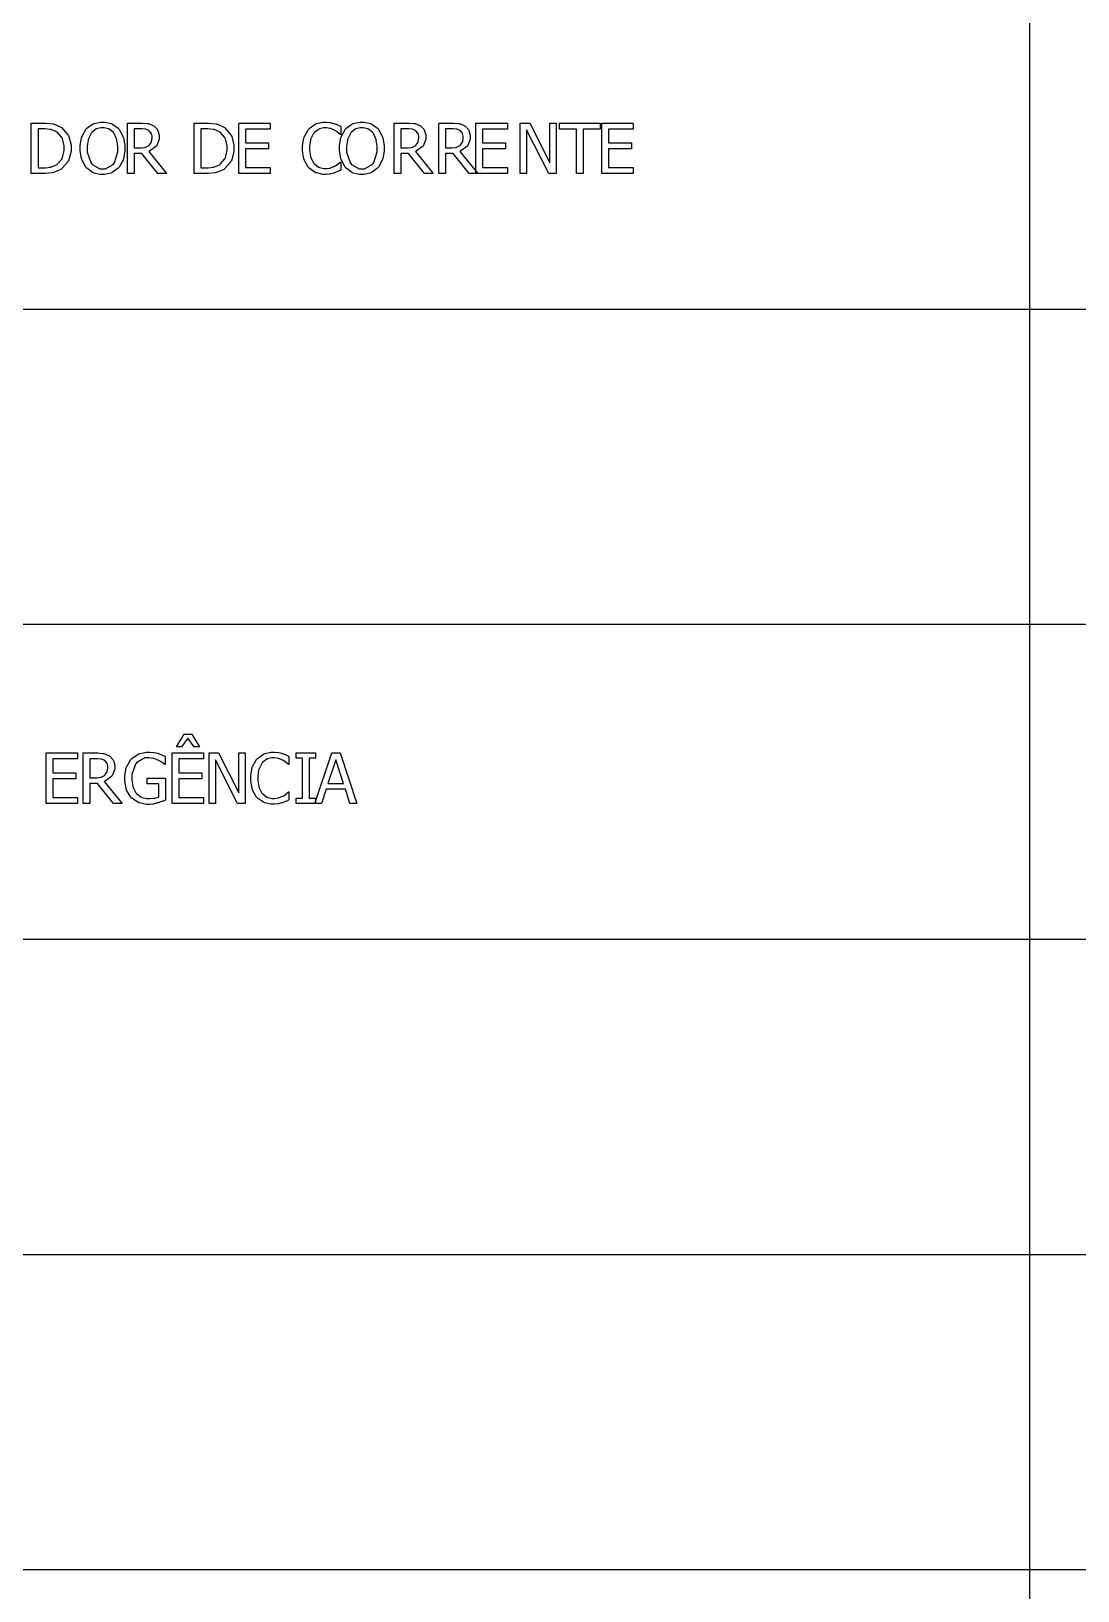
# Model space of a CAD drawing. Header units: millimetres. Extents: x 1974 to 2099, y 1386 to 1555.
# Drawn here: x 2080.63 to 2084.14, y 1481.35 to 1486.58 of the extents above; entities that cross this region are included whole.
import ezdxf

# ---------------------------------------------------------------- set-up
doc = ezdxf.new("R2010")
doc.units = ezdxf.units.MM
doc.layers.add('TEXTO', color=4, linetype='Continuous')

msp = doc.modelspace()

# ---------------------------------------------------------------- linework, layer by layer
at = {"layer": 'TEXTO', "color": 0}
for p, q in [((2083.9733, 1489.868), (2083.9733, 1472.9723)), ((2080.6268, 1486.0997), (2080.6268, 1486.2686)), ((2080.6268, 1486.2686), (2080.6653, 1486.2686)), ((2080.6665, 1486.2493), (2080.6494, 1486.2493)), ((2080.6494, 1486.2493), (2080.6494, 1486.119)), ((2080.6653, 1486.2686), (2080.6746, 1486.2686)), ((2080.6724, 1486.2493), (2080.6665, 1486.2493)), ((2080.6901, 1486.2473), (2080.6724, 1486.2493)), ((2080.6746, 1486.2686), (2080.7004, 1486.2657)), ((2080.6919, 1486.247), (2080.6901, 1486.2473)), ((2080.6935, 1486.2466), (2080.6919, 1486.247)), ((2080.7096, 1486.2401), (2080.6935, 1486.2466)), ((2080.7004, 1486.2657), (2080.7027, 1486.265)), ((2080.7027, 1486.265), (2080.705, 1486.2645)), ((2080.705, 1486.2645), (2080.7241, 1486.2563)), ((2080.711, 1486.2391), (2080.7096, 1486.2401)), ((2080.7131, 1486.2378), (2080.711, 1486.2391)), ((2080.7291, 1486.22), (2080.7131, 1486.2378)), ((2080.7241, 1486.2563), (2080.7258, 1486.2552)), ((2080.7258, 1486.2552), (2080.7285, 1486.2535)), ((2080.7285, 1486.2535), (2080.7495, 1486.2296)), ((2080.7495, 1486.2296), (2080.751, 1486.2266)), ((2080.7971, 1486.2243), (2080.8097, 1486.2473)), ((2080.8097, 1486.2473), (2080.8113, 1486.2492)), ((2080.8113, 1486.2492), (2080.8128, 1486.2511)), ((2080.8128, 1486.2511), (2080.8325, 1486.2653)), ((2080.827, 1486.2339), (2080.8185, 1486.2158)), ((2080.8282, 1486.2352), (2080.827, 1486.2339)), ((2080.8293, 1486.2368), (2080.8282, 1486.2352)), ((2080.8428, 1486.2478), (2080.8293, 1486.2368)), ((2080.8325, 1486.2653), (2080.8349, 1486.2663)), ((2080.8349, 1486.2663), (2080.8371, 1486.2673)), ((2080.8371, 1486.2673), (2080.8585, 1486.2721)), ((2080.8444, 1486.2485), (2080.8428, 1486.2478)), ((2080.8459, 1486.2493), (2080.8444, 1486.2485)), ((2080.8604, 1486.2528), (2080.8459, 1486.2493)), ((2080.8585, 1486.2721), (2080.8656, 1486.2721)), ((2080.8657, 1486.2528), (2080.8604, 1486.2528)), ((2080.8656, 1486.2721), (2080.8734, 1486.2721)), ((2080.8706, 1486.2528), (2080.8657, 1486.2528)), ((2080.8854, 1486.2492), (2080.8706, 1486.2528)), ((2080.8734, 1486.2721), (2080.8944, 1486.2673)), ((2080.887, 1486.2484), (2080.8854, 1486.2492)), ((2080.8886, 1486.2478), (2080.887, 1486.2484)), ((2080.902, 1486.2367), (2080.8886, 1486.2478)), ((2080.8944, 1486.2673), (2080.8968, 1486.2662)), ((2080.8968, 1486.2662), (2080.899, 1486.2652)), ((2080.899, 1486.2652), (2080.9184, 1486.2511)), ((2080.9032, 1486.2352), (2080.902, 1486.2367)), ((2080.9042, 1486.2339), (2080.9032, 1486.2352)), ((2080.9127, 1486.216), (2080.9042, 1486.2339)), ((2080.9184, 1486.2511), (2080.9201, 1486.2492)), ((2080.9201, 1486.2492), (2080.9216, 1486.2473)), ((2080.9201, 1486.2492), (2080.9201, 1486.2492)), ((2080.9216, 1486.2473), (2080.9341, 1486.2245)), ((2080.9497, 1486.0997), (2080.9497, 1486.2686)), ((2080.9497, 1486.2686), (2080.9933, 1486.2686)), ((2080.9945, 1486.2493), (2080.9721, 1486.2493)), ((2080.9721, 1486.2493), (2080.9721, 1486.1855)), ((2080.9933, 1486.2686), (2080.9993, 1486.2686)), ((2080.9981, 1486.2493), (2080.9945, 1486.2493)), ((2081.0091, 1486.2483), (2080.9981, 1486.2493)), ((2080.9993, 1486.2686), (2081.016, 1486.2673)), ((2081.0102, 1486.2481), (2081.0091, 1486.2483)), ((2081.0112, 1486.2478), (2081.0102, 1486.2481)), ((2081.0204, 1486.2442), (2081.0112, 1486.2478)), ((2081.016, 1486.2673), (2081.0176, 1486.2671)), ((2081.0176, 1486.2671), (2081.0192, 1486.2668)), ((2081.0192, 1486.2668), (2081.0347, 1486.2607)), ((2081.0213, 1486.2435), (2081.0204, 1486.2442)), ((2081.0222, 1486.243), (2081.0213, 1486.2435)), ((2081.0289, 1486.2352), (2081.0222, 1486.243)), ((2081.0294, 1486.2342), (2081.0289, 1486.2352)), ((2081.0297, 1486.2333), (2081.0294, 1486.2342)), ((2081.032, 1486.2243), (2081.0297, 1486.2333)), ((2081.0347, 1486.2607), (2081.0363, 1486.2597)), ((2081.0363, 1486.2597), (2081.0377, 1486.2588)), ((2081.0377, 1486.2588), (2081.0494, 1486.2466)), ((2081.0494, 1486.2466), (2081.0503, 1486.245)), ((2081.0503, 1486.245), (2081.0511, 1486.2435)), ((2081.0511, 1486.2435), (2081.0554, 1486.2281)), ((2081.1732, 1486.0997), (2081.1732, 1486.2686)), ((2081.1732, 1486.2686), (2081.2117, 1486.2686)), ((2081.2128, 1486.2493), (2081.1957, 1486.2493)), ((2081.1957, 1486.2493), (2081.1957, 1486.119)), ((2081.2117, 1486.2686), (2081.2209, 1486.2686)), ((2081.2188, 1486.2493), (2081.2128, 1486.2493)), ((2081.2365, 1486.2473), (2081.2188, 1486.2493)), ((2081.2209, 1486.2686), (2081.2466, 1486.2657)), ((2081.2383, 1486.247), (2081.2365, 1486.2473)), ((2081.2399, 1486.2466), (2081.2383, 1486.247)), ((2081.2558, 1486.2401), (2081.2399, 1486.2466)), ((2081.2466, 1486.2657), (2081.249, 1486.265)), ((2081.249, 1486.265), (2081.2512, 1486.2645)), ((2081.2512, 1486.2645), (2081.2704, 1486.2563)), ((2081.2573, 1486.2391), (2081.2558, 1486.2401)), ((2081.2595, 1486.2378), (2081.2573, 1486.2391)), ((2081.2754, 1486.22), (2081.2595, 1486.2378)), ((2081.2704, 1486.2563), (2081.2721, 1486.2552)), ((2081.2721, 1486.2552), (2081.2748, 1486.2535)), ((2081.2748, 1486.2535), (2081.2958, 1486.2296)), ((2081.2958, 1486.2296), (2081.2974, 1486.2266)), ((2081.3222, 1486.0997), (2081.3222, 1486.2686)), ((2081.3222, 1486.2686), (2081.4279, 1486.2686)), ((2081.4279, 1486.2486), (2081.3448, 1486.2486)), ((2081.3448, 1486.2486), (2081.3448, 1486.2024)), ((2081.4279, 1486.2686), (2081.4279, 1486.2486)), ((2081.5423, 1486.2236), (2081.5554, 1486.2465)), ((2081.5554, 1486.2465), (2081.5571, 1486.2484)), ((2081.5571, 1486.2484), (2081.5588, 1486.2504)), ((2081.5588, 1486.2504), (2081.5788, 1486.2647)), ((2081.5732, 1486.2337), (2081.564, 1486.2157)), ((2081.5745, 1486.235), (2081.5732, 1486.2337)), ((2081.5757, 1486.2365), (2081.5745, 1486.235)), ((2081.5897, 1486.2475), (2081.5757, 1486.2365)), ((2081.5788, 1486.2647), (2081.5811, 1486.2657)), ((2081.5811, 1486.2657), (2081.5833, 1486.2668)), ((2081.5833, 1486.2668), (2081.6048, 1486.2717)), ((2081.5914, 1486.2481), (2081.5897, 1486.2475)), ((2081.5929, 1486.2489), (2081.5914, 1486.2481)), ((2081.6067, 1486.2525), (2081.5929, 1486.2489)), ((2081.6048, 1486.2717), (2081.612, 1486.2717)), ((2081.6119, 1486.2525), (2081.6067, 1486.2525)), ((2081.616, 1486.2525), (2081.6119, 1486.2525)), ((2081.612, 1486.2717), (2081.616, 1486.2717)), ((2081.616, 1486.2717), (2081.6267, 1486.2707)), ((2081.6281, 1486.2507), (2081.616, 1486.2525)), ((2081.6267, 1486.2707), (2081.6279, 1486.2704)), ((2081.6279, 1486.2704), (2081.6291, 1486.2702)), ((2081.6294, 1486.2502), (2081.6281, 1486.2507)), ((2081.6291, 1486.2702), (2081.6407, 1486.2676)), ((2081.6307, 1486.2499), (2081.6294, 1486.2502)), ((2081.6424, 1486.245), (2081.6307, 1486.2499)), ((2081.6407, 1486.2676), (2081.6417, 1486.2673)), ((2081.6417, 1486.2673), (2081.6426, 1486.2671)), ((2081.6435, 1486.2445), (2081.6424, 1486.245)), ((2081.6426, 1486.2671), (2081.652, 1486.2635)), ((2081.6445, 1486.2439), (2081.6435, 1486.2445)), ((2081.654, 1486.2376), (2081.6445, 1486.2439)), ((2081.652, 1486.2635), (2081.653, 1486.263)), ((2081.653, 1486.263), (2081.6538, 1486.2626)), ((2081.6538, 1486.2626), (2081.6633, 1486.2579)), ((2081.6548, 1486.2369), (2081.654, 1486.2376)), ((2081.6556, 1486.2363), (2081.6548, 1486.2369)), ((2081.6619, 1486.2307), (2081.6556, 1486.2363)), ((2081.6624, 1486.2303), (2081.6619, 1486.2307)), ((2081.6643, 1486.2303), (2081.6624, 1486.2303)), ((2081.6633, 1486.2579), (2081.6643, 1486.2573)), ((2081.6643, 1486.2573), (2081.6643, 1486.2303)), ((2081.6664, 1486.2243), (2081.679, 1486.2473)), ((2081.679, 1486.2473), (2081.6807, 1486.2492)), ((2081.6807, 1486.2492), (2081.6822, 1486.2511)), ((2081.6822, 1486.2511), (2081.7018, 1486.2653)), ((2081.6964, 1486.2339), (2081.6878, 1486.2158)), ((2081.6975, 1486.2352), (2081.6964, 1486.2339)), ((2081.6987, 1486.2368), (2081.6975, 1486.2352)), ((2081.7122, 1486.2478), (2081.6987, 1486.2368)), ((2081.7018, 1486.2653), (2081.7041, 1486.2663)), ((2081.7041, 1486.2663), (2081.7064, 1486.2673)), ((2081.7064, 1486.2673), (2081.7278, 1486.2721)), ((2081.7137, 1486.2485), (2081.7122, 1486.2478)), ((2081.7152, 1486.2493), (2081.7137, 1486.2485)), ((2081.7297, 1486.2528), (2081.7152, 1486.2493)), ((2081.7278, 1486.2721), (2081.7349, 1486.2721)), ((2081.7351, 1486.2528), (2081.7297, 1486.2528)), ((2081.7349, 1486.2721), (2081.7427, 1486.2721)), ((2081.7399, 1486.2528), (2081.7351, 1486.2528)), ((2081.7546, 1486.2492), (2081.7399, 1486.2528)), ((2081.7427, 1486.2721), (2081.7637, 1486.2673)), ((2081.7563, 1486.2484), (2081.7546, 1486.2492)), ((2081.7578, 1486.2478), (2081.7563, 1486.2484)), ((2081.7713, 1486.2367), (2081.7578, 1486.2478)), ((2081.7637, 1486.2673), (2081.766, 1486.2662)), ((2081.766, 1486.2662), (2081.7682, 1486.2652)), ((2081.7682, 1486.2652), (2081.7877, 1486.2511)), ((2081.7725, 1486.2352), (2081.7713, 1486.2367)), ((2081.7736, 1486.2339), (2081.7725, 1486.2352)), ((2081.782, 1486.216), (2081.7736, 1486.2339)), ((2081.7877, 1486.2511), (2081.7894, 1486.2492)), ((2081.7894, 1486.2492), (2081.791, 1486.2473)), ((2081.7894, 1486.2492), (2081.7894, 1486.2492)), ((2081.791, 1486.2473), (2081.8034, 1486.2245)), ((2081.8437, 1486.0997), (2081.8437, 1486.2686)), ((2081.8437, 1486.2686), (2081.8873, 1486.2686)), ((2081.8884, 1486.2493), (2081.8662, 1486.2493)), ((2081.8662, 1486.2493), (2081.8662, 1486.1855)), ((2081.8873, 1486.2686), (2081.8933, 1486.2686)), ((2081.8921, 1486.2493), (2081.8884, 1486.2493)), ((2081.9032, 1486.2483), (2081.8921, 1486.2493)), ((2081.8933, 1486.2686), (2081.9099, 1486.2673)), ((2081.9042, 1486.2481), (2081.9032, 1486.2483)), ((2081.9052, 1486.2478), (2081.9042, 1486.2481)), ((2081.9145, 1486.2442), (2081.9052, 1486.2478)), ((2081.9099, 1486.2673), (2081.9116, 1486.2671)), ((2081.9116, 1486.2671), (2081.9133, 1486.2668)), ((2081.9133, 1486.2668), (2081.9288, 1486.2607)), ((2081.9153, 1486.2435), (2081.9145, 1486.2442)), ((2081.9161, 1486.243), (2081.9153, 1486.2435)), ((2081.9229, 1486.2352), (2081.9161, 1486.243)), ((2081.9234, 1486.2342), (2081.9229, 1486.2352)), ((2081.9237, 1486.2333), (2081.9234, 1486.2342)), ((2081.926, 1486.2243), (2081.9237, 1486.2333)), ((2081.9288, 1486.2607), (2081.9304, 1486.2597)), ((2081.9304, 1486.2597), (2081.9318, 1486.2588)), ((2081.9318, 1486.2588), (2081.9435, 1486.2466)), ((2081.9435, 1486.2466), (2081.9443, 1486.245)), ((2081.9443, 1486.245), (2081.9451, 1486.2435)), ((2081.9451, 1486.2435), (2081.9494, 1486.2281)), ((2081.9927, 1486.0997), (2081.9927, 1486.2686)), ((2081.9927, 1486.2686), (2082.0362, 1486.2686)), ((2082.0374, 1486.2493), (2082.0153, 1486.2493)), ((2082.0153, 1486.2493), (2082.0153, 1486.1855)), ((2082.0362, 1486.2686), (2082.0423, 1486.2686)), ((2082.041, 1486.2493), (2082.0374, 1486.2493)), ((2082.0521, 1486.2483), (2082.041, 1486.2493)), ((2082.0423, 1486.2686), (2082.059, 1486.2673)), ((2082.0531, 1486.2481), (2082.0521, 1486.2483)), ((2082.0542, 1486.2478), (2082.0531, 1486.2481)), ((2082.0634, 1486.2442), (2082.0542, 1486.2478)), ((2082.059, 1486.2673), (2082.0606, 1486.2671)), ((2082.0606, 1486.2671), (2082.0622, 1486.2668)), ((2082.0622, 1486.2668), (2082.0777, 1486.2607)), ((2082.0643, 1486.2435), (2082.0634, 1486.2442)), ((2082.0652, 1486.243), (2082.0643, 1486.2435)), ((2082.0719, 1486.2352), (2082.0652, 1486.243)), ((2082.0724, 1486.2342), (2082.0719, 1486.2352)), ((2082.0728, 1486.2333), (2082.0724, 1486.2342)), ((2082.075, 1486.2243), (2082.0728, 1486.2333)), ((2082.0777, 1486.2607), (2082.0793, 1486.2597)), ((2082.0793, 1486.2597), (2082.0807, 1486.2588)), ((2082.0807, 1486.2588), (2082.0924, 1486.2466)), ((2082.0924, 1486.2466), (2082.0933, 1486.245)), ((2082.0933, 1486.245), (2082.0941, 1486.2435)), ((2082.0941, 1486.2435), (2082.0985, 1486.2281)), ((2082.117, 1486.0997), (2082.117, 1486.2686)), ((2082.117, 1486.2686), (2082.2227, 1486.2686)), ((2082.2227, 1486.2486), (2082.1395, 1486.2486)), ((2082.1395, 1486.2486), (2082.1395, 1486.2024)), ((2082.2227, 1486.2686), (2082.2227, 1486.2486)), ((2082.2659, 1486.0997), (2082.2659, 1486.2686)), ((2082.2659, 1486.2686), (2082.2979, 1486.2686)), ((2082.3616, 1486.0997), (2082.2869, 1486.2454)), ((2082.2869, 1486.2454), (2082.2869, 1486.0997)), ((2082.2979, 1486.2686), (2082.3657, 1486.1349)), ((2082.3657, 1486.1349), (2082.3657, 1486.2686)), ((2082.3657, 1486.2686), (2082.3867, 1486.2686)), ((2082.3867, 1486.2686), (2082.3867, 1486.0997)), ((2082.3867, 1486.2686), (2082.3867, 1486.2686)), ((2082.3977, 1486.2486), (2082.3977, 1486.2686)), ((2082.3977, 1486.2686), (2082.5337, 1486.2686)), ((2082.4544, 1486.2486), (2082.3977, 1486.2486)), ((2082.4544, 1486.0997), (2082.4544, 1486.2486)), ((2082.5337, 1486.2486), (2082.4769, 1486.2486)), ((2082.4769, 1486.2486), (2082.4769, 1486.0997)), ((2082.5337, 1486.2686), (2082.5337, 1486.2486)), ((2082.5392, 1486.0997), (2082.5392, 1486.2686)), ((2082.5392, 1486.2686), (2082.6449, 1486.2686)), ((2082.6449, 1486.2486), (2082.5617, 1486.2486)), ((2082.5617, 1486.2486), (2082.5617, 1486.2024)), ((2082.6449, 1486.2686), (2082.6449, 1486.2486)), ((2080.7302, 1486.2177), (2080.7291, 1486.22)), ((2080.7312, 1486.2155), (2080.7302, 1486.2177)), ((2080.7367, 1486.1926), (2080.7312, 1486.2155)), ((2080.7367, 1486.1843), (2080.7367, 1486.1926)), ((2080.7367, 1486.1767), (2080.7367, 1486.1843)), ((2080.7367, 1486.1843), (2080.7367, 1486.1843)), ((2080.751, 1486.2266), (2080.7525, 1486.2237)), ((2080.7525, 1486.2237), (2080.7601, 1486.194)), ((2080.7601, 1486.194), (2080.7601, 1486.184)), ((2080.7601, 1486.184), (2080.7601, 1486.1736)), ((2080.7601, 1486.184), (2080.7601, 1486.184)), ((2080.791, 1486.1935), (2080.7954, 1486.219)), ((2080.791, 1486.1841), (2080.791, 1486.1935)), ((2080.791, 1486.1756), (2080.791, 1486.1841)), ((2080.7954, 1486.219), (2080.7963, 1486.2216)), ((2080.7963, 1486.2216), (2080.7971, 1486.2243)), ((2080.8173, 1486.2114), (2080.8144, 1486.191)), ((2080.8144, 1486.191), (2080.8144, 1486.1841)), ((2080.8144, 1486.1841), (2080.8144, 1486.1714)), ((2080.818, 1486.2136), (2080.8173, 1486.2114)), ((2080.8185, 1486.2158), (2080.818, 1486.2136)), ((2080.9134, 1486.2138), (2080.9127, 1486.216)), ((2080.9139, 1486.2117), (2080.9134, 1486.2138)), ((2080.917, 1486.1916), (2080.9139, 1486.2117)), ((2080.917, 1486.1841), (2080.917, 1486.1916)), ((2080.917, 1486.1722), (2080.917, 1486.1841)), ((2080.917, 1486.1841), (2080.917, 1486.1841)), ((2080.9341, 1486.2245), (2080.9351, 1486.2217)), ((2080.9351, 1486.2217), (2080.936, 1486.219)), ((2080.936, 1486.219), (2080.9404, 1486.1929)), ((2080.9404, 1486.1929), (2080.9404, 1486.1841)), ((2080.9404, 1486.1841), (2080.9404, 1486.1749)), ((2080.9721, 1486.1855), (2080.9919, 1486.1855)), ((2080.9919, 1486.1855), (2080.9962, 1486.1855)), ((2080.9962, 1486.1855), (2081.0079, 1486.187)), ((2081.0079, 1486.187), (2081.0093, 1486.1873)), ((2081.0093, 1486.1873), (2081.0106, 1486.1876)), ((2081.0106, 1486.1876), (2081.0214, 1486.1934)), ((2081.0214, 1486.1934), (2081.0224, 1486.1943)), ((2081.0224, 1486.1943), (2081.0231, 1486.1952)), ((2081.0444, 1486.1896), (2081.023, 1486.1743)), ((2081.0231, 1486.1952), (2081.0293, 1486.2046)), ((2081.0293, 1486.2046), (2081.0297, 1486.2057)), ((2081.0297, 1486.2057), (2081.0301, 1486.2068)), ((2081.0301, 1486.2068), (2081.032, 1486.2176)), ((2081.032, 1486.2211), (2081.032, 1486.2243)), ((2081.032, 1486.2176), (2081.032, 1486.2211)), ((2081.032, 1486.2211), (2081.032, 1486.2211)), ((2081.0461, 1486.1917), (2081.0444, 1486.1896)), ((2081.0476, 1486.1938), (2081.0461, 1486.1917)), ((2081.0554, 1486.215), (2081.0476, 1486.1938)), ((2081.0554, 1486.2281), (2081.0554, 1486.2228)), ((2081.0554, 1486.2228), (2081.0554, 1486.215)), ((2081.2766, 1486.2177), (2081.2754, 1486.22)), ((2081.2776, 1486.2155), (2081.2766, 1486.2177)), ((2081.283, 1486.1926), (2081.2776, 1486.2155)), ((2081.283, 1486.1843), (2081.283, 1486.1926)), ((2081.283, 1486.1767), (2081.283, 1486.1843)), ((2081.283, 1486.1843), (2081.283, 1486.1843)), ((2081.2974, 1486.2266), (2081.2989, 1486.2237)), ((2081.2989, 1486.2237), (2081.3063, 1486.194)), ((2081.3063, 1486.194), (2081.3063, 1486.184)), ((2081.3063, 1486.184), (2081.3063, 1486.1736)), ((2081.3063, 1486.184), (2081.3063, 1486.184)), ((2081.3448, 1486.2024), (2081.4222, 1486.2024)), ((2081.4222, 1486.1824), (2081.3448, 1486.1824)), ((2081.3448, 1486.1824), (2081.3448, 1486.1197)), ((2081.4222, 1486.2024), (2081.4222, 1486.1824)), ((2081.5361, 1486.1933), (2081.5404, 1486.2183)), ((2081.5361, 1486.184), (2081.5361, 1486.1933)), ((2081.5361, 1486.1753), (2081.5361, 1486.184)), ((2081.5404, 1486.2183), (2081.5414, 1486.2209)), ((2081.5414, 1486.2209), (2081.5423, 1486.2236)), ((2081.5627, 1486.2113), (2081.5594, 1486.1909)), ((2081.5594, 1486.1909), (2081.5594, 1486.184)), ((2081.5594, 1486.184), (2081.5594, 1486.1765)), ((2081.5633, 1486.2134), (2081.5627, 1486.2113)), ((2081.564, 1486.2157), (2081.5633, 1486.2134)), ((2081.6602, 1486.1935), (2081.6647, 1486.219)), ((2081.6602, 1486.1841), (2081.6602, 1486.1935)), ((2081.6602, 1486.1756), (2081.6602, 1486.1841)), ((2081.6647, 1486.219), (2081.6656, 1486.2216)), ((2081.6656, 1486.2216), (2081.6664, 1486.2243)), ((2081.6866, 1486.2114), (2081.6836, 1486.191)), ((2081.6836, 1486.191), (2081.6836, 1486.1841)), ((2081.6836, 1486.1841), (2081.6836, 1486.1714)), ((2081.6872, 1486.2136), (2081.6866, 1486.2114)), ((2081.6878, 1486.2158), (2081.6872, 1486.2136)), ((2081.7827, 1486.2138), (2081.782, 1486.216)), ((2081.7833, 1486.2117), (2081.7827, 1486.2138)), ((2081.7863, 1486.1916), (2081.7833, 1486.2117)), ((2081.7863, 1486.1841), (2081.7863, 1486.1916)), ((2081.7863, 1486.1722), (2081.7863, 1486.1841)), ((2081.7863, 1486.1841), (2081.7863, 1486.1841)), ((2081.8034, 1486.2245), (2081.8043, 1486.2217)), ((2081.8043, 1486.2217), (2081.8052, 1486.219)), ((2081.8052, 1486.219), (2081.8096, 1486.1929)), ((2081.8096, 1486.1929), (2081.8096, 1486.1841)), ((2081.8096, 1486.1841), (2081.8096, 1486.1749)), ((2081.8662, 1486.1855), (2081.8859, 1486.1855)), ((2081.8859, 1486.1855), (2081.8902, 1486.1855)), ((2081.8902, 1486.1855), (2081.9019, 1486.187)), ((2081.9019, 1486.187), (2081.9033, 1486.1873)), ((2081.9033, 1486.1873), (2081.9045, 1486.1876)), ((2081.9045, 1486.1876), (2081.9155, 1486.1934)), ((2081.9155, 1486.1934), (2081.9165, 1486.1943)), ((2081.9165, 1486.1943), (2081.9172, 1486.1952)), ((2081.9384, 1486.1896), (2081.9171, 1486.1743)), ((2081.9172, 1486.1952), (2081.9233, 1486.2046)), ((2081.9233, 1486.2046), (2081.9237, 1486.2057)), ((2081.9237, 1486.2057), (2081.924, 1486.2068)), ((2081.924, 1486.2068), (2081.926, 1486.2176)), ((2081.926, 1486.2211), (2081.926, 1486.2243)), ((2081.926, 1486.2176), (2081.926, 1486.2211)), ((2081.926, 1486.2211), (2081.926, 1486.2211)), ((2081.94, 1486.1917), (2081.9384, 1486.1896)), ((2081.9416, 1486.1938), (2081.94, 1486.1917)), ((2081.9494, 1486.215), (2081.9416, 1486.1938)), ((2081.9494, 1486.2281), (2081.9494, 1486.2228)), ((2081.9494, 1486.2228), (2081.9494, 1486.215)), ((2082.0153, 1486.1855), (2082.0349, 1486.1855)), ((2082.0349, 1486.1855), (2082.0392, 1486.1855)), ((2082.0392, 1486.1855), (2082.0509, 1486.187)), ((2082.0509, 1486.187), (2082.0523, 1486.1873)), ((2082.0523, 1486.1873), (2082.0536, 1486.1876)), ((2082.0536, 1486.1876), (2082.0645, 1486.1934)), ((2082.0645, 1486.1934), (2082.0655, 1486.1943)), ((2082.0655, 1486.1943), (2082.0662, 1486.1952)), ((2082.0874, 1486.1896), (2082.0661, 1486.1743)), ((2082.0662, 1486.1952), (2082.0723, 1486.2046)), ((2082.0723, 1486.2046), (2082.0726, 1486.2057)), ((2082.0726, 1486.2057), (2082.0731, 1486.2068)), ((2082.0731, 1486.2068), (2082.075, 1486.2176)), ((2082.075, 1486.2211), (2082.075, 1486.2243)), ((2082.075, 1486.2176), (2082.075, 1486.2211)), ((2082.075, 1486.2211), (2082.075, 1486.2211)), ((2082.089, 1486.1917), (2082.0874, 1486.1896)), ((2082.0906, 1486.1938), (2082.089, 1486.1917)), ((2082.0985, 1486.215), (2082.0906, 1486.1938)), ((2082.0985, 1486.2281), (2082.0985, 1486.2228)), ((2082.0985, 1486.2228), (2082.0985, 1486.215)), ((2082.1395, 1486.2024), (2082.2169, 1486.2024)), ((2082.2169, 1486.1824), (2082.1395, 1486.1824)), ((2082.1395, 1486.1824), (2082.1395, 1486.1197)), ((2082.2169, 1486.2024), (2082.2169, 1486.1824)), ((2082.5617, 1486.2024), (2082.6392, 1486.2024)), ((2082.6392, 1486.1824), (2082.5617, 1486.1824)), ((2082.5617, 1486.1824), (2082.5617, 1486.1197)), ((2082.6392, 1486.2024), (2082.6392, 1486.1824)), ((2080.6945, 1486.1218), (2080.7117, 1486.1292)), ((2080.7117, 1486.1292), (2080.7132, 1486.1303)), ((2080.7132, 1486.1303), (2080.7151, 1486.1316)), ((2080.7151, 1486.1316), (2080.7298, 1486.1493)), ((2080.7491, 1486.1392), (2080.7281, 1486.1149)), ((2080.7298, 1486.1493), (2080.7307, 1486.1514)), ((2080.7307, 1486.1514), (2080.7317, 1486.1536)), ((2080.7317, 1486.1536), (2080.7367, 1486.1767)), ((2080.7507, 1486.1423), (2080.7491, 1486.1392)), ((2080.7522, 1486.1454), (2080.7507, 1486.1423)), ((2080.7601, 1486.1736), (2080.7522, 1486.1454)), ((2080.7954, 1486.1498), (2080.791, 1486.1756)), ((2080.7963, 1486.147), (2080.7954, 1486.1498)), ((2080.797, 1486.1442), (2080.7963, 1486.147)), ((2080.8095, 1486.1211), (2080.797, 1486.1442)), ((2080.8144, 1486.1714), (2080.826, 1486.1363)), ((2080.826, 1486.1363), (2080.8284, 1486.1332)), ((2080.8284, 1486.1332), (2080.8306, 1486.1303)), ((2080.8306, 1486.1303), (2080.8569, 1486.1156)), ((2080.8751, 1486.1156), (2080.9008, 1486.1303)), ((2080.9008, 1486.1303), (2080.9032, 1486.1332)), ((2080.9032, 1486.1332), (2080.9054, 1486.1363)), ((2080.9054, 1486.1363), (2080.917, 1486.1722)), ((2080.9343, 1486.1444), (2080.9217, 1486.1211)), ((2080.9352, 1486.147), (2080.9343, 1486.1444)), ((2080.936, 1486.1498), (2080.9352, 1486.147)), ((2080.9404, 1486.1749), (2080.936, 1486.1498)), ((2080.9978, 1486.1668), (2080.9721, 1486.1668)), ((2080.9721, 1486.1668), (2080.9721, 1486.0997)), ((2081.0514, 1486.0997), (2080.9978, 1486.1668)), ((2081.023, 1486.1743), (2081.0204, 1486.1732)), ((2081.0204, 1486.1732), (2081.0805, 1486.0997)), ((2081.0204, 1486.1732), (2081.0204, 1486.1732)), ((2081.2409, 1486.1218), (2081.258, 1486.1292)), ((2081.258, 1486.1292), (2081.2595, 1486.1303)), ((2081.2595, 1486.1303), (2081.2614, 1486.1316)), ((2081.2614, 1486.1316), (2081.2761, 1486.1493)), ((2081.2955, 1486.1392), (2081.2745, 1486.1149)), ((2081.2761, 1486.1493), (2081.2771, 1486.1514)), ((2081.2771, 1486.1514), (2081.2781, 1486.1536)), ((2081.2781, 1486.1536), (2081.283, 1486.1767)), ((2081.297, 1486.1423), (2081.2955, 1486.1392)), ((2081.2986, 1486.1454), (2081.297, 1486.1423)), ((2081.3063, 1486.1736), (2081.2986, 1486.1454)), ((2081.5406, 1486.1491), (2081.5361, 1486.1753)), ((2081.5416, 1486.1463), (2081.5406, 1486.1491)), ((2081.5425, 1486.1436), (2081.5416, 1486.1463)), ((2081.5555, 1486.1207), (2081.5425, 1486.1436)), ((2081.5594, 1486.1765), (2081.5629, 1486.1563)), ((2081.5629, 1486.1563), (2081.5637, 1486.1541)), ((2081.5637, 1486.1541), (2081.5644, 1486.1521)), ((2081.5644, 1486.1521), (2081.5738, 1486.1344)), ((2081.5738, 1486.1344), (2081.5751, 1486.133)), ((2081.5751, 1486.133), (2081.5763, 1486.1316)), ((2081.5763, 1486.1316), (2081.5901, 1486.1211)), ((2081.6446, 1486.1244), (2081.6456, 1486.125)), ((2081.6456, 1486.125), (2081.6546, 1486.131)), ((2081.6546, 1486.131), (2081.6554, 1486.1316)), ((2081.6554, 1486.1316), (2081.6561, 1486.1323)), ((2081.6561, 1486.1323), (2081.662, 1486.1375)), ((2081.6646, 1486.1498), (2081.6602, 1486.1756)), ((2081.662, 1486.1375), (2081.6625, 1486.1379)), ((2081.6625, 1486.1379), (2081.6643, 1486.1379)), ((2081.6643, 1486.1379), (2081.6643, 1486.1111)), ((2081.6655, 1486.147), (2081.6646, 1486.1498)), ((2081.6664, 1486.1442), (2081.6655, 1486.147)), ((2081.6789, 1486.1211), (2081.6664, 1486.1442)), ((2081.6836, 1486.1714), (2081.6953, 1486.1363)), ((2081.6953, 1486.1363), (2081.6976, 1486.1332)), ((2081.6976, 1486.1332), (2081.6999, 1486.1303)), ((2081.6999, 1486.1303), (2081.7262, 1486.1156)), ((2081.7444, 1486.1156), (2081.7701, 1486.1303)), ((2081.7701, 1486.1303), (2081.7724, 1486.1332)), ((2081.7724, 1486.1332), (2081.7747, 1486.1363)), ((2081.7747, 1486.1363), (2081.7863, 1486.1722)), ((2081.8036, 1486.1444), (2081.791, 1486.1211)), ((2081.8045, 1486.147), (2081.8036, 1486.1444)), ((2081.8053, 1486.1498), (2081.8045, 1486.147)), ((2081.8096, 1486.1749), (2081.8053, 1486.1498)), ((2081.8919, 1486.1668), (2081.8662, 1486.1668)), ((2081.8662, 1486.1668), (2081.8662, 1486.0997)), ((2081.9454, 1486.0997), (2081.8919, 1486.1668)), ((2081.9171, 1486.1743), (2081.9145, 1486.1732)), ((2081.9145, 1486.1732), (2081.9746, 1486.0997)), ((2081.9145, 1486.1732), (2081.9145, 1486.1732)), ((2082.0408, 1486.1668), (2082.0153, 1486.1668)), ((2082.0153, 1486.1668), (2082.0153, 1486.0997)), ((2082.0944, 1486.0997), (2082.0408, 1486.1668)), ((2082.0661, 1486.1743), (2082.0634, 1486.1732)), ((2082.0634, 1486.1732), (2082.1235, 1486.0997)), ((2082.0634, 1486.1732), (2082.0634, 1486.1732)), ((2080.6658, 1486.0997), (2080.6268, 1486.0997)), ((2080.6494, 1486.119), (2080.6665, 1486.119)), ((2080.6736, 1486.0997), (2080.6658, 1486.0997)), ((2080.6665, 1486.119), (2080.6729, 1486.119)), ((2080.6729, 1486.119), (2080.6907, 1486.1211)), ((2080.6973, 1486.102), (2080.6736, 1486.0997)), ((2080.6907, 1486.1211), (2080.6927, 1486.1215)), ((2080.6927, 1486.1215), (2080.6945, 1486.1218)), ((2080.6995, 1486.1024), (2080.6973, 1486.102)), ((2080.7017, 1486.1029), (2080.6995, 1486.1024)), ((2080.7234, 1486.1119), (2080.7017, 1486.1029)), ((2080.7255, 1486.1132), (2080.7234, 1486.1119)), ((2080.7281, 1486.1149), (2080.7255, 1486.1132)), ((2080.8112, 1486.1192), (2080.8095, 1486.1211)), ((2080.8128, 1486.1174), (2080.8112, 1486.1192)), ((2080.8325, 1486.103), (2080.8128, 1486.1174)), ((2080.8348, 1486.102), (2080.8325, 1486.103)), ((2080.837, 1486.1011), (2080.8348, 1486.102)), ((2080.8578, 1486.0962), (2080.837, 1486.1011)), ((2080.8569, 1486.1156), (2080.8657, 1486.1156)), ((2080.8656, 1486.0962), (2080.8578, 1486.0962)), ((2080.8726, 1486.0962), (2080.8656, 1486.0962)), ((2080.8657, 1486.1156), (2080.8751, 1486.1156)), ((2080.8937, 1486.101), (2080.8726, 1486.0962)), ((2080.896, 1486.1018), (2080.8937, 1486.101)), ((2080.8982, 1486.1028), (2080.896, 1486.1018)), ((2080.9183, 1486.1172), (2080.8982, 1486.1028)), ((2080.9201, 1486.1192), (2080.9183, 1486.1172)), ((2080.9217, 1486.1211), (2080.9201, 1486.1192)), ((2080.9721, 1486.0997), (2080.9497, 1486.0997)), ((2081.0805, 1486.0997), (2081.0514, 1486.0997)), ((2081.2121, 1486.0997), (2081.1732, 1486.0997)), ((2081.1957, 1486.119), (2081.2128, 1486.119)), ((2081.22, 1486.0997), (2081.2121, 1486.0997)), ((2081.2128, 1486.119), (2081.2193, 1486.119)), ((2081.2193, 1486.119), (2081.2371, 1486.1211)), ((2081.2437, 1486.102), (2081.22, 1486.0997)), ((2081.2371, 1486.1211), (2081.239, 1486.1215)), ((2081.239, 1486.1215), (2081.2409, 1486.1218)), ((2081.2459, 1486.1024), (2081.2437, 1486.102)), ((2081.248, 1486.1029), (2081.2459, 1486.1024)), ((2081.2698, 1486.1119), (2081.248, 1486.1029)), ((2081.2719, 1486.1132), (2081.2698, 1486.1119)), ((2081.2745, 1486.1149), (2081.2719, 1486.1132)), ((2081.4279, 1486.0997), (2081.3222, 1486.0997)), ((2081.3448, 1486.1197), (2081.4279, 1486.1197)), ((2081.4279, 1486.1197), (2081.4279, 1486.0997)), ((2081.4279, 1486.0997), (2081.4279, 1486.0997)), ((2081.5572, 1486.1188), (2081.5555, 1486.1207)), ((2081.5589, 1486.117), (2081.5572, 1486.1188)), ((2081.5789, 1486.1032), (2081.5589, 1486.117)), ((2081.5813, 1486.1022), (2081.5789, 1486.1032)), ((2081.5835, 1486.1013), (2081.5813, 1486.1022)), ((2081.6041, 1486.0967), (2081.5835, 1486.1013)), ((2081.5901, 1486.1211), (2081.5917, 1486.1203)), ((2081.5917, 1486.1203), (2081.5932, 1486.1196)), ((2081.5932, 1486.1196), (2081.6072, 1486.1161)), ((2081.6117, 1486.0967), (2081.6041, 1486.0967)), ((2081.6072, 1486.1161), (2081.6119, 1486.1161)), ((2081.6155, 1486.0967), (2081.6117, 1486.0967)), ((2081.6117, 1486.0967), (2081.6117, 1486.0967)), ((2081.6119, 1486.1161), (2081.6163, 1486.1161)), ((2081.6271, 1486.0977), (2081.6155, 1486.0967)), ((2081.6163, 1486.1161), (2081.6284, 1486.118)), ((2081.6281, 1486.0979), (2081.6271, 1486.0977)), ((2081.6291, 1486.0982), (2081.6281, 1486.0979)), ((2081.6284, 1486.118), (2081.6299, 1486.1184)), ((2081.6405, 1486.1012), (2081.6291, 1486.0982)), ((2081.6299, 1486.1184), (2081.6312, 1486.1188)), ((2081.6312, 1486.1188), (2081.6435, 1486.1239)), ((2081.6417, 1486.1015), (2081.6405, 1486.1012)), ((2081.6429, 1486.102), (2081.6417, 1486.1015)), ((2081.6529, 1486.1058), (2081.6429, 1486.102)), ((2081.6435, 1486.1239), (2081.6446, 1486.1244)), ((2081.6538, 1486.1062), (2081.6529, 1486.1058)), ((2081.6545, 1486.1066), (2081.6538, 1486.1062)), ((2081.6633, 1486.1108), (2081.6545, 1486.1066)), ((2081.6643, 1486.1111), (2081.6633, 1486.1108)), ((2081.6805, 1486.1192), (2081.6789, 1486.1211)), ((2081.6821, 1486.1174), (2081.6805, 1486.1192)), ((2081.7018, 1486.103), (2081.6821, 1486.1174)), ((2081.7041, 1486.102), (2081.7018, 1486.103)), ((2081.7064, 1486.1011), (2081.7041, 1486.102)), ((2081.7272, 1486.0962), (2081.7064, 1486.1011)), ((2081.7262, 1486.1156), (2081.7351, 1486.1156)), ((2081.7349, 1486.0962), (2081.7272, 1486.0962)), ((2081.742, 1486.0962), (2081.7349, 1486.0962)), ((2081.7351, 1486.1156), (2081.7444, 1486.1156)), ((2081.763, 1486.101), (2081.742, 1486.0962)), ((2081.7653, 1486.1018), (2081.763, 1486.101)), ((2081.7675, 1486.1028), (2081.7653, 1486.1018)), ((2081.7877, 1486.1172), (2081.7675, 1486.1028)), ((2081.7894, 1486.1192), (2081.7877, 1486.1172)), ((2081.791, 1486.1211), (2081.7894, 1486.1192)), ((2081.8662, 1486.0997), (2081.8437, 1486.0997)), ((2081.9746, 1486.0997), (2081.9454, 1486.0997)), ((2082.0153, 1486.0997), (2081.9927, 1486.0997)), ((2082.1235, 1486.0997), (2082.0944, 1486.0997)), ((2082.2227, 1486.0997), (2082.117, 1486.0997)), ((2082.1395, 1486.1197), (2082.2227, 1486.1197)), ((2082.2227, 1486.1197), (2082.2227, 1486.0997)), ((2082.2227, 1486.0997), (2082.2227, 1486.0997)), ((2082.2869, 1486.0997), (2082.2659, 1486.0997)), ((2082.3867, 1486.0997), (2082.3616, 1486.0997)), ((2082.4769, 1486.0997), (2082.4544, 1486.0997)), ((2082.4769, 1486.0997), (2082.4769, 1486.0997)), ((2082.6449, 1486.0997), (2082.5392, 1486.0997)), ((2082.5617, 1486.1197), (2082.6449, 1486.1197)), ((2082.6449, 1486.1197), (2082.6449, 1486.0997)), ((2082.6449, 1486.0997), (2082.6449, 1486.0997)), ((2098.7779, 1485.644), (2069.8934, 1485.644)), ((2098.7779, 1484.5882), (2069.8934, 1484.5882)), ((2081.1131, 1484.1782), (2081.139, 1484.2211)), ((2081.1515, 1484.2072), (2081.1307, 1484.1782)), ((2081.139, 1484.2211), (2081.1647, 1484.2211)), ((2081.1726, 1484.1782), (2081.1515, 1484.2072)), ((2081.1647, 1484.2211), (2081.1906, 1484.1782)), ((2081.1647, 1484.2211), (2081.1647, 1484.2211)), ((2080.6765, 1483.9887), (2080.6765, 1484.1576)), ((2080.6765, 1484.1576), (2080.7821, 1484.1576)), ((2080.7821, 1484.1576), (2080.7821, 1484.1376)), ((2080.8007, 1483.9887), (2080.8007, 1484.1576)), ((2080.8007, 1484.1576), (2080.8442, 1484.1576)), ((2080.8454, 1484.1384), (2080.8231, 1484.1384)), ((2080.8231, 1484.1384), (2080.8231, 1484.0745)), ((2080.8442, 1484.1576), (2080.8502, 1484.1576)), ((2080.849, 1484.1384), (2080.8454, 1484.1384)), ((2080.8601, 1484.1373), (2080.849, 1484.1384)), ((2080.8502, 1484.1576), (2080.8668, 1484.1563)), ((2080.8668, 1484.1563), (2080.8685, 1484.156)), ((2080.8685, 1484.156), (2080.8701, 1484.1558)), ((2080.8701, 1484.1558), (2080.8857, 1484.1496)), ((2080.8857, 1484.1496), (2080.8872, 1484.1487)), ((2080.8872, 1484.1487), (2080.8887, 1484.1478)), ((2080.8887, 1484.1478), (2080.9003, 1484.1356)), ((2080.9622, 1484.1375), (2080.9638, 1484.1394)), ((2080.9638, 1484.1394), (2080.985, 1484.1537)), ((2081.0079, 1484.1413), (2080.9809, 1484.126)), ((2080.985, 1484.1537), (2080.9876, 1484.1547)), ((2080.9876, 1484.1547), (2080.99, 1484.1558)), ((2080.99, 1484.1558), (2081.0128, 1484.1607)), ((2081.0178, 1484.1413), (2081.0079, 1484.1413)), ((2081.0128, 1484.1607), (2081.0205, 1484.1607)), ((2081.0222, 1484.1413), (2081.0178, 1484.1413)), ((2081.0205, 1484.1607), (2081.0246, 1484.1607)), ((2081.0354, 1484.1394), (2081.0222, 1484.1413)), ((2081.0246, 1484.1607), (2081.0355, 1484.1597)), ((2081.0368, 1484.1391), (2081.0354, 1484.1394)), ((2081.0355, 1484.1597), (2081.0368, 1484.1594)), ((2081.0368, 1484.1594), (2081.0381, 1484.1592)), ((2081.0383, 1484.1387), (2081.0368, 1484.1391)), ((2081.0381, 1484.1592), (2081.0506, 1484.1564)), ((2081.0514, 1484.1339), (2081.0383, 1484.1387)), ((2081.0506, 1484.1564), (2081.0519, 1484.156)), ((2081.0519, 1484.156), (2081.0528, 1484.1558)), ((2081.0528, 1484.1558), (2081.0633, 1484.1518)), ((2081.0633, 1484.1518), (2081.0645, 1484.1513)), ((2081.0645, 1484.1513), (2081.0656, 1484.1508)), ((2081.0656, 1484.1508), (2081.0749, 1484.1465)), ((2081.0749, 1484.1465), (2081.0758, 1484.1461)), ((2081.0758, 1484.1461), (2081.0758, 1484.1191)), ((2081.0987, 1483.9887), (2081.0987, 1484.1576)), ((2081.0987, 1484.1576), (2081.2043, 1484.1576)), ((2081.1307, 1484.1782), (2081.1131, 1484.1782)), ((2081.1906, 1484.1782), (2081.1726, 1484.1782)), ((2081.2043, 1484.1576), (2081.2043, 1484.1376)), ((2081.2229, 1483.9887), (2081.2229, 1484.1576)), ((2081.2229, 1484.1576), (2081.2547, 1484.1576)), ((2081.2547, 1484.1576), (2081.3227, 1484.0239)), ((2081.3227, 1484.0239), (2081.3227, 1484.1576)), ((2081.3227, 1484.1576), (2081.3437, 1484.1576)), ((2081.3437, 1484.1576), (2081.3437, 1483.9887)), ((2081.3437, 1484.1576), (2081.3437, 1484.1576)), ((2081.3834, 1484.1374), (2081.385, 1484.1394)), ((2081.385, 1484.1394), (2081.405, 1484.1537)), ((2081.405, 1484.1537), (2081.4074, 1484.1547)), ((2081.4074, 1484.1547), (2081.4095, 1484.1558)), ((2081.4095, 1484.1558), (2081.4311, 1484.1607)), ((2081.4329, 1484.1415), (2081.4192, 1484.1379)), ((2081.4311, 1484.1607), (2081.4383, 1484.1607)), ((2081.4381, 1484.1415), (2081.4329, 1484.1415)), ((2081.4422, 1484.1415), (2081.4381, 1484.1415)), ((2081.4383, 1484.1607), (2081.4423, 1484.1607)), ((2081.4544, 1484.1396), (2081.4422, 1484.1415)), ((2081.4423, 1484.1607), (2081.4529, 1484.1597)), ((2081.4529, 1484.1597), (2081.4542, 1484.1594)), ((2081.4542, 1484.1594), (2081.4554, 1484.1592)), ((2081.4557, 1484.1392), (2081.4544, 1484.1396)), ((2081.4554, 1484.1592), (2081.4669, 1484.1566)), ((2081.4569, 1484.1389), (2081.4557, 1484.1392)), ((2081.4687, 1484.134), (2081.4569, 1484.1389)), ((2081.4669, 1484.1566), (2081.468, 1484.1563)), ((2081.468, 1484.1563), (2081.4688, 1484.156)), ((2081.4688, 1484.156), (2081.4783, 1484.1525)), ((2081.4783, 1484.1525), (2081.4792, 1484.152)), ((2081.4792, 1484.152), (2081.4801, 1484.1516)), ((2081.4801, 1484.1516), (2081.4895, 1484.147)), ((2081.4895, 1484.147), (2081.4905, 1484.1464)), ((2081.4905, 1484.1464), (2081.4905, 1484.1193)), ((2081.5144, 1484.1404), (2081.5144, 1484.1576)), ((2081.5144, 1484.1576), (2081.5799, 1484.1576)), ((2081.5359, 1484.1404), (2081.5144, 1484.1404)), ((2081.5359, 1484.006), (2081.5359, 1484.1404)), ((2081.5799, 1484.1404), (2081.5583, 1484.1404)), ((2081.5583, 1484.1404), (2081.5583, 1484.006)), ((2081.5772, 1483.9887), (2081.6342, 1484.1576)), ((2081.5799, 1484.1576), (2081.5799, 1484.1404)), ((2081.6342, 1484.1576), (2081.6618, 1484.1576)), ((2081.6618, 1484.1576), (2081.7187, 1483.9887)), ((2080.7821, 1484.1376), (2080.6989, 1484.1376)), ((2080.6989, 1484.1376), (2080.6989, 1484.0913)), ((2080.6989, 1484.0913), (2080.7764, 1484.0913)), ((2080.7764, 1484.0913), (2080.7764, 1484.0714)), ((2080.8611, 1484.137), (2080.8601, 1484.1373)), ((2080.8621, 1484.1368), (2080.8611, 1484.137)), ((2080.8713, 1484.1331), (2080.8621, 1484.1368)), ((2080.8722, 1484.1325), (2080.8713, 1484.1331)), ((2080.8731, 1484.132), (2080.8722, 1484.1325)), ((2080.8798, 1484.1241), (2080.8731, 1484.132)), ((2080.8742, 1484.0842), (2080.8802, 1484.0936)), ((2080.8803, 1484.1232), (2080.8798, 1484.1241)), ((2080.8802, 1484.0936), (2080.8806, 1484.0947)), ((2080.8806, 1484.1223), (2080.8803, 1484.1232)), ((2080.8829, 1484.1133), (2080.8806, 1484.1223)), ((2080.8806, 1484.0947), (2080.8809, 1484.0958)), ((2080.8809, 1484.0958), (2080.8829, 1484.1066)), ((2080.8829, 1484.1101), (2080.8829, 1484.1133)), ((2080.8829, 1484.1066), (2080.8829, 1484.1101)), ((2080.8829, 1484.1101), (2080.8829, 1484.1101)), ((2080.9063, 1484.104), (2080.8985, 1484.0829)), ((2080.9003, 1484.1356), (2080.9012, 1484.134)), ((2080.9012, 1484.134), (2080.902, 1484.1325)), ((2080.902, 1484.1325), (2080.9063, 1484.117)), ((2080.9063, 1484.117), (2080.9063, 1484.1118)), ((2080.9063, 1484.1118), (2080.9063, 1484.104)), ((2080.94, 1484.0826), (2080.9448, 1484.1073)), ((2080.9448, 1484.1073), (2080.9457, 1484.1099)), ((2080.9457, 1484.1099), (2080.9466, 1484.1127)), ((2080.9466, 1484.1127), (2080.9603, 1484.1356)), ((2080.9603, 1484.1356), (2080.9622, 1484.1375)), ((2080.976, 1484.1199), (2080.9634, 1484.0855)), ((2080.9784, 1484.1228), (2080.976, 1484.1199)), ((2080.9809, 1484.126), (2080.9784, 1484.1228)), ((2081.0525, 1484.1333), (2081.0514, 1484.1339)), ((2081.054, 1484.1327), (2081.0525, 1484.1333)), ((2081.0644, 1484.1268), (2081.054, 1484.1327)), ((2081.0651, 1484.1261), (2081.0644, 1484.1268)), ((2081.0659, 1484.1257), (2081.0651, 1484.1261)), ((2081.0731, 1484.1197), (2081.0659, 1484.1257)), ((2081.0739, 1484.1191), (2081.0731, 1484.1197)), ((2081.0758, 1484.1191), (2081.0739, 1484.1191)), ((2081.2043, 1484.1376), (2081.1212, 1484.1376)), ((2081.1212, 1484.1376), (2081.1212, 1484.0913)), ((2081.1212, 1484.0913), (2081.1987, 1484.0913)), ((2081.1987, 1484.0913), (2081.1987, 1484.0714)), ((2081.3184, 1483.9887), (2081.2439, 1484.1344)), ((2081.2439, 1484.1344), (2081.2439, 1483.9887)), ((2081.3623, 1484.0823), (2081.3667, 1484.1073)), ((2081.3667, 1484.1073), (2081.3677, 1484.1099)), ((2081.3677, 1484.1099), (2081.3686, 1484.1127)), ((2081.3686, 1484.1127), (2081.3816, 1484.1355)), ((2081.3816, 1484.1355), (2081.3834, 1484.1374)), ((2081.3889, 1484.1002), (2081.3857, 1484.0799)), ((2081.3896, 1484.1024), (2081.3889, 1484.1002)), ((2081.3903, 1484.1047), (2081.3896, 1484.1024)), ((2081.3995, 1484.1227), (2081.3903, 1484.1047)), ((2081.4007, 1484.124), (2081.3995, 1484.1227)), ((2081.4019, 1484.1255), (2081.4007, 1484.124)), ((2081.416, 1484.1364), (2081.4019, 1484.1255)), ((2081.4176, 1484.1371), (2081.416, 1484.1364)), ((2081.4192, 1484.1379), (2081.4176, 1484.1371)), ((2081.4697, 1484.1334), (2081.4687, 1484.134)), ((2081.4708, 1484.1329), (2081.4697, 1484.1334)), ((2081.4803, 1484.1265), (2081.4708, 1484.1329)), ((2081.4811, 1484.1258), (2081.4803, 1484.1265)), ((2081.4818, 1484.1253), (2081.4811, 1484.1258)), ((2081.4882, 1484.1197), (2081.4818, 1484.1253)), ((2081.4887, 1484.1193), (2081.4882, 1484.1197)), ((2081.4905, 1484.1193), (2081.4887, 1484.1193)), ((2081.6474, 1484.1347), (2081.6214, 1484.055)), ((2081.6735, 1484.055), (2081.6474, 1484.1347)), ((2080.7764, 1484.0714), (2080.6989, 1484.0714)), ((2080.6989, 1484.0714), (2080.6989, 1484.0087)), ((2080.8231, 1484.0745), (2080.8428, 1484.0745)), ((2080.8487, 1484.0558), (2080.8231, 1484.0558)), ((2080.8231, 1484.0558), (2080.8231, 1483.9887)), ((2080.8428, 1484.0745), (2080.8471, 1484.0745)), ((2080.8471, 1484.0745), (2080.8588, 1484.076)), ((2080.9023, 1483.9887), (2080.8487, 1484.0558)), ((2080.8588, 1484.076), (2080.8602, 1484.0763)), ((2080.8602, 1484.0763), (2080.8615, 1484.0766)), ((2080.8615, 1484.0766), (2080.8724, 1484.0824)), ((2080.8739, 1484.0633), (2080.8713, 1484.0622)), ((2080.8713, 1484.0622), (2080.9315, 1483.9887)), ((2080.8713, 1484.0622), (2080.8713, 1484.0622)), ((2080.8724, 1484.0824), (2080.8734, 1484.0833)), ((2080.8734, 1484.0833), (2080.8742, 1484.0842)), ((2080.8953, 1484.0787), (2080.8739, 1484.0633)), ((2080.897, 1484.0807), (2080.8953, 1484.0787)), ((2080.8985, 1484.0829), (2080.897, 1484.0807)), ((2080.94, 1484.0734), (2080.94, 1484.0826)), ((2080.94, 1484.0645), (2080.94, 1484.0734)), ((2080.9447, 1484.0381), (2080.94, 1484.0645)), ((2080.9456, 1484.0352), (2080.9447, 1484.0381)), ((2080.9465, 1484.0326), (2080.9456, 1484.0352)), ((2080.9634, 1484.0855), (2080.9634, 1484.074)), ((2080.9634, 1484.074), (2080.9634, 1484.0667)), ((2080.9634, 1484.0667), (2080.9667, 1484.0464)), ((2080.9667, 1484.0464), (2080.9674, 1484.0443)), ((2080.9674, 1484.0443), (2080.968, 1484.0422)), ((2080.968, 1484.0422), (2080.9776, 1484.0243)), ((2081.0152, 1484.054), (2081.0152, 1484.0737)), ((2081.0152, 1484.0737), (2081.0764, 1484.0737)), ((2081.0542, 1484.054), (2081.0152, 1484.054)), ((2081.0542, 1484.0102), (2081.0542, 1484.054)), ((2081.0764, 1484.0737), (2081.0764, 1484)), ((2081.1987, 1484.0714), (2081.1212, 1484.0714)), ((2081.1212, 1484.0714), (2081.1212, 1484.0087)), ((2081.3623, 1484.073), (2081.3623, 1484.0823)), ((2081.3623, 1484.0642), (2081.3623, 1484.073)), ((2081.3669, 1484.0381), (2081.3623, 1484.0642)), ((2081.3679, 1484.0352), (2081.3669, 1484.0381)), ((2081.3687, 1484.0326), (2081.3679, 1484.0352)), ((2081.3857, 1484.0799), (2081.3857, 1484.073)), ((2081.3857, 1484.073), (2081.3857, 1484.0655)), ((2081.3857, 1484.0655), (2081.3891, 1484.0452)), ((2081.3891, 1484.0452), (2081.3899, 1484.0431)), ((2081.3899, 1484.0431), (2081.3905, 1484.0411)), ((2081.3905, 1484.0411), (2081.4, 1484.0234)), ((2081.6153, 1484.0359), (2081.5999, 1483.9887)), ((2081.6797, 1484.0359), (2081.6153, 1484.0359)), ((2081.6214, 1484.055), (2081.6735, 1484.055)), ((2081.6214, 1484.055), (2081.6214, 1484.055)), ((2081.6951, 1483.9887), (2081.6797, 1484.0359)), ((2080.7821, 1483.9887), (2080.6765, 1483.9887)), ((2080.6989, 1484.0087), (2080.7821, 1484.0087)), ((2080.7821, 1484.0087), (2080.7821, 1483.9887)), ((2080.7821, 1483.9887), (2080.7821, 1483.9887)), ((2080.8231, 1483.9887), (2080.8007, 1483.9887)), ((2080.9315, 1483.9887), (2080.9023, 1483.9887)), ((2080.9602, 1484.0093), (2080.9465, 1484.0326)), ((2080.9621, 1484.0074), (2080.9602, 1484.0093)), ((2080.9638, 1484.0056), (2080.9621, 1484.0074)), ((2080.985, 1483.9918), (2080.9638, 1484.0056)), ((2080.9776, 1484.0243), (2080.9788, 1484.0227)), ((2080.9788, 1484.0227), (2080.98, 1484.0213)), ((2080.98, 1484.0213), (2080.9945, 1484.0102)), ((2080.9876, 1483.9908), (2080.985, 1483.9918)), ((2080.99, 1483.99), (2080.9876, 1483.9908)), ((2081.0121, 1483.9854), (2080.99, 1483.99)), ((2080.9945, 1484.0102), (2080.9963, 1484.0095)), ((2080.9963, 1484.0095), (2080.9979, 1484.0087)), ((2080.9979, 1484.0087), (2081.014, 1484.0048)), ((2081.0204, 1483.9854), (2081.0121, 1483.9854)), ((2081.014, 1484.0048), (2081.0194, 1484.0048)), ((2081.0194, 1484.0048), (2081.0242, 1484.0048)), ((2081.024, 1483.9854), (2081.0204, 1483.9854)), ((2081.0204, 1483.9854), (2081.0204, 1483.9854)), ((2081.0354, 1483.9865), (2081.024, 1483.9854)), ((2081.0242, 1484.0048), (2081.0367, 1484.006)), ((2081.0366, 1483.9867), (2081.0354, 1483.9865)), ((2081.0376, 1483.9869), (2081.0366, 1483.9867)), ((2081.0367, 1484.006), (2081.0384, 1484.0062)), ((2081.05, 1483.99), (2081.0376, 1483.9869)), ((2081.0384, 1484.0062), (2081.0399, 1484.0064)), ((2081.0399, 1484.0064), (2081.0531, 1484.0098)), ((2081.0515, 1483.9904), (2081.05, 1483.99)), ((2081.0525, 1483.9907), (2081.0515, 1483.9904)), ((2081.0637, 1483.9946), (2081.0525, 1483.9907)), ((2081.0531, 1484.0098), (2081.0542, 1484.0102)), ((2081.065, 1483.9951), (2081.0637, 1483.9946)), ((2081.0661, 1483.9955), (2081.065, 1483.9951)), ((2081.0756, 1483.9996), (2081.0661, 1483.9955)), ((2081.0764, 1484), (2081.0756, 1483.9996)), ((2081.2043, 1483.9887), (2081.0987, 1483.9887)), ((2081.1212, 1484.0087), (2081.2043, 1484.0087)), ((2081.2043, 1484.0087), (2081.2043, 1483.9887)), ((2081.2043, 1483.9887), (2081.2043, 1483.9887)), ((2081.2439, 1483.9887), (2081.2229, 1483.9887)), ((2081.3437, 1483.9887), (2081.3184, 1483.9887)), ((2081.3817, 1484.0096), (2081.3687, 1484.0326)), ((2081.3835, 1484.0078), (2081.3817, 1484.0096)), ((2081.3851, 1484.006), (2081.3835, 1484.0078)), ((2081.4052, 1483.9922), (2081.3851, 1484.006)), ((2081.4, 1484.0234), (2081.4013, 1484.0219)), ((2081.4013, 1484.0219), (2081.4025, 1484.0206)), ((2081.4025, 1484.0206), (2081.4163, 1484.01)), ((2081.4075, 1483.9912), (2081.4052, 1483.9922)), ((2081.4098, 1483.9903), (2081.4075, 1483.9912)), ((2081.4303, 1483.9857), (2081.4098, 1483.9903)), ((2081.4163, 1484.01), (2081.4179, 1484.0093)), ((2081.4179, 1484.0093), (2081.4195, 1484.0086)), ((2081.4195, 1484.0086), (2081.4334, 1484.0051)), ((2081.438, 1483.9857), (2081.4303, 1483.9857)), ((2081.4334, 1484.0051), (2081.4381, 1484.0051)), ((2081.4418, 1483.9857), (2081.438, 1483.9857)), ((2081.438, 1483.9857), (2081.438, 1483.9857)), ((2081.4381, 1484.0051), (2081.4426, 1484.0051)), ((2081.4533, 1483.9867), (2081.4418, 1483.9857)), ((2081.4426, 1484.0051), (2081.4547, 1484.007)), ((2081.4544, 1483.9869), (2081.4533, 1483.9867)), ((2081.4554, 1483.9872), (2081.4544, 1483.9869)), ((2081.4547, 1484.007), (2081.4561, 1484.0074)), ((2081.4667, 1483.9902), (2081.4554, 1483.9872)), ((2081.4561, 1484.0074), (2081.4575, 1484.0079)), ((2081.4575, 1484.0079), (2081.4697, 1484.0129)), ((2081.468, 1483.9905), (2081.4667, 1483.9902)), ((2081.4691, 1483.9909), (2081.468, 1483.9905)), ((2081.4791, 1483.9948), (2081.4691, 1483.9909)), ((2081.4697, 1484.0129), (2081.4709, 1484.0134)), ((2081.4709, 1484.0134), (2081.4718, 1484.014)), ((2081.4718, 1484.014), (2081.4809, 1484.02)), ((2081.48, 1483.9952), (2081.4791, 1483.9948)), ((2081.4808, 1483.9955), (2081.48, 1483.9952)), ((2081.4895, 1483.9998), (2081.4808, 1483.9955)), ((2081.4809, 1484.02), (2081.4816, 1484.0206)), ((2081.4816, 1484.0206), (2081.4823, 1484.0213)), ((2081.4823, 1484.0213), (2081.4883, 1484.0265)), ((2081.4883, 1484.0265), (2081.4887, 1484.0269)), ((2081.4887, 1484.0269), (2081.4905, 1484.0269)), ((2081.4905, 1484.0001), (2081.4895, 1483.9998)), ((2081.4905, 1484.0269), (2081.4905, 1484.0001)), ((2081.5144, 1483.9887), (2081.5144, 1484.006)), ((2081.5144, 1484.006), (2081.5359, 1484.006)), ((2081.5799, 1483.9887), (2081.5144, 1483.9887)), ((2081.5583, 1484.006), (2081.5799, 1484.006)), ((2081.5999, 1483.9887), (2081.5772, 1483.9887)), ((2081.5799, 1484.006), (2081.5799, 1483.9887)), ((2081.5799, 1484.006), (2081.5799, 1484.006)), ((2081.5999, 1483.9887), (2081.5999, 1483.9887)), ((2081.7187, 1483.9887), (2081.6951, 1483.9887)), ((2098.7779, 1483.5322), (2069.8934, 1483.5322)), ((2098.7779, 1482.4762), (2069.8934, 1482.4762)), ((2098.7779, 1481.4202), (2069.8934, 1481.4202))]:
    msp.add_line(p, q, dxfattribs=at)

doc.saveas('drawing.dxf')
